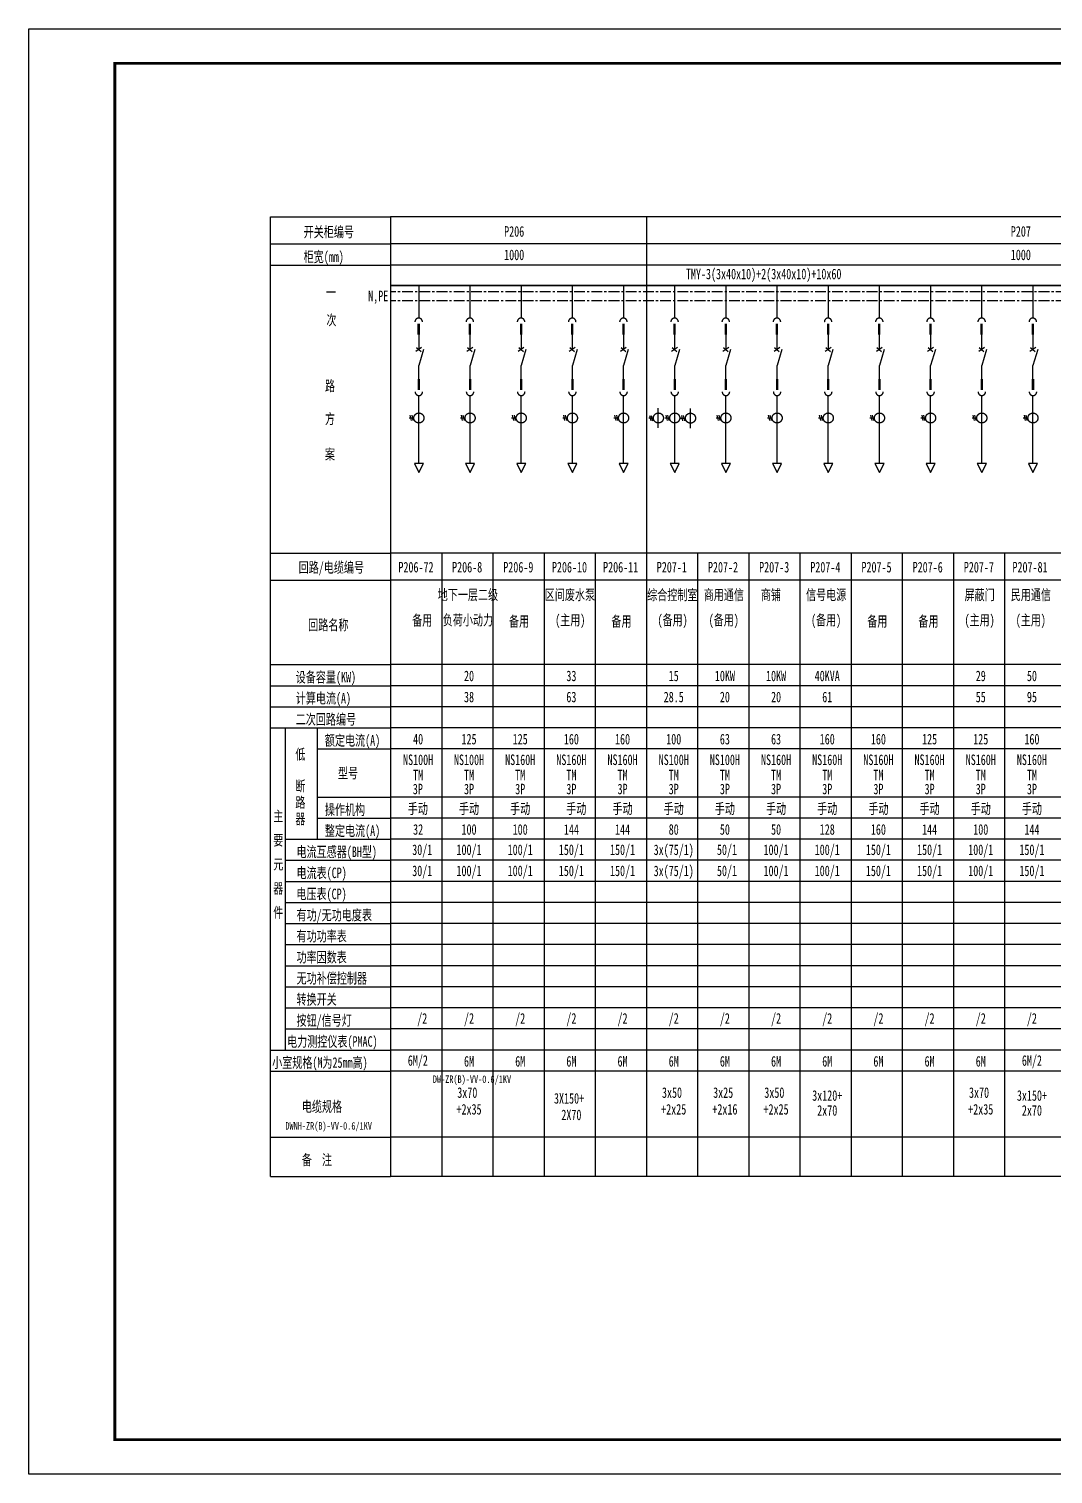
# Model space of a CAD drawing. Extents: x 681682 to 721130, y -39029 to -17097.
# Drawn here: x 697370 to 709279, y -39029 to -22229 of the extents above; entities that cross this region are included whole.
import ezdxf
from ezdxf.enums import TextEntityAlignment as Align

# ---------------------------------------------------------------- set-up
doc = ezdxf.new("R2010")
doc.units = 0
doc.header["$LTSCALE"] = 100
doc.header["$MEASUREMENT"] = 0
doc.linetypes.add('ACAD_ISO03W100', pattern=[30, 12, -18])
doc.linetypes.add('CENTER', pattern=[2, 1.25, -0.25, 0.25, -0.25])
doc.layers.get('0').update_dxf_attribs({"color": 3, "linetype": 'CONTINUOUS'})
for name, color, linetype in [('01', 7, 'CONTINUOUS'), ('02', 1, 'CONTINUOUS'), ('1', 7, 'ACAD_ISO03W100'), ('11', 1, 'CONTINUOUS'), ('图框', 4, 'CONTINUOUS')]:
    doc.layers.add(name, color=color, linetype=linetype)
doc.styles.add('WEN', font='', dxfattribs={"width": 0.7})
doc.styles.get('WEN').set_extended_font_data('SimSun')

msp = doc.modelspace()

# ---------------------------------------------------------------- linework, layer by layer
at = {"const_width": 18.3, "elevation": -732}
msp.add_lwpolyline([(718236, -25213), (701576, -25213)], dxfattribs=at)
at = {"layer": '01'}
for p, q in [((700179, -24414), (701576, -24414)), ((700179, -35569), (700179, -24414)), ((701576, -24414), (701576, -35569)), ((718236, -24414), (701576, -24414)), ((701576, -24414), (701576, -35569)), ((704551, -24414), (704551, -35569)), ((700179, -35569), (701576, -35569)), ((718236, -35569), (701576, -35569))]:
    msp.add_line(p, q, dxfattribs=at)
at = {"layer": '01', "color": 3, "linetype": 'CENTER'}
for p, q in [((718236, -25286), (701576, -25286)), ((718236, -25391), (701576, -25391))]:
    msp.add_line(p, q, dxfattribs=at)
at = {"layer": '02'}
for p, q in [((700179, -24729), (701576, -24729)), ((718236, -24729), (701576, -24729)), ((700179, -24974), (701576, -24974)), ((718236, -24974), (701576, -24974)), ((700179, -28324), (701576, -28324)), ((718236, -28324), (701576, -28324)), ((702171, -28324), (702171, -35569)), ((702766, -28324), (702766, -35569)), ((703361, -28324), (703361, -35569)), ((703956, -28324), (703956, -35569)), ((705146, -28324), (705146, -35569)), ((705741, -28324), (705741, -35569)), ((706336, -28324), (706336, -35569)), ((706931, -28324), (706931, -35569)), ((707526, -28324), (707526, -35569)), ((708121, -28324), (708121, -35569)), ((708716, -28324), (708716, -35569)), ((700179, -28639), (701576, -28639)), ((718236, -28639), (701576, -28639)), ((700179, -29619), (701576, -29619)), ((718236, -29619), (701576, -29619)), ((700179, -29864), (701576, -29864)), ((718236, -29864), (701576, -29864)), ((700179, -30109), (701576, -30109)), ((718236, -30109), (701576, -30109)), ((700179, -30354), (701576, -30354)), ((718236, -30354), (701576, -30354)), ((700721, -30599), (701576, -30599)), ((718236, -30599), (701576, -30599)), ((700721, -31159), (701576, -31159)), ((718236, -31159), (701576, -31159)), ((700721, -31404), (701576, -31404)), ((718236, -31404), (701576, -31404)), ((700354, -31649), (701576, -31649)), ((718236, -31649), (701576, -31649)), ((700354, -31894), (701576, -31894)), ((718236, -31894), (701576, -31894)), ((700354, -32139), (701576, -32139)), ((718236, -32139), (701576, -32139)), ((700354, -32384), (701576, -32384)), ((718236, -32384), (701576, -32384)), ((700354, -32629), (701576, -32629)), ((718236, -32629), (701576, -32629)), ((700354, -32874), (701576, -32874)), ((718236, -32874), (701576, -32874)), ((700354, -33119), (701576, -33119)), ((718236, -33119), (701576, -33119)), ((700354, -33364), (701576, -33364)), ((718236, -33364), (701576, -33364)), ((700354, -33609), (701576, -33609)), ((718236, -33609), (701576, -33609)), ((700354, -33854), (701576, -33854)), ((718236, -33854), (701576, -33854)), ((700179, -34099), (701576, -34099)), ((718236, -34099), (701576, -34099)), ((700179, -34344), (701576, -34344)), ((718236, -34344), (701576, -34344)), ((700179, -35114), (701576, -35114)), ((718236, -35114), (701576, -35114))]:
    msp.add_line(p, q, dxfattribs=at)
at = {"layer": '1'}
for p, q in [((701903, -25219, -898), (701903, -25592, -898)), ((702498, -25219, -898), (702498, -25592, -898)), ((703093, -25219, -898), (703093, -25592, -898)), ((703688, -25219, -898), (703688, -25592, -898)), ((704283, -25219, -898), (704283, -25592, -898)), ((704878, -25219, -898), (704878, -25592, -898)), ((705473, -25219, -898), (705473, -25592, -898)), ((706068, -25219, -898), (706068, -25592, -898)), ((706663, -25219, -898), (706663, -25592, -898)), ((707258, -25219, -898), (707258, -25592, -898)), ((707853, -25219, -898), (707853, -25592, -898)), ((708448, -25219, -898), (708448, -25592, -898)), ((709043, -25219, -898), (709043, -25592, -898)), ((701903, -25657, -898), (701903, -25767, -898)), ((702498, -25657, -898), (702498, -25767, -898)), ((703093, -25657, -898), (703093, -25767, -898)), ((703688, -25657, -898), (703688, -25767, -898)), ((704283, -25657, -898), (704283, -25767, -898)), ((704878, -25657, -898), (704878, -25767, -898)), ((705473, -25657, -898), (705473, -25767, -898)), ((706068, -25657, -898), (706068, -25767, -898)), ((706663, -25657, -898), (706663, -25767, -898)), ((707258, -25657, -898), (707258, -25767, -898)), ((707853, -25657, -898), (707853, -25767, -898)), ((708448, -25657, -898), (708448, -25767, -898)), ((709043, -25657, -898), (709043, -25767, -898)), ((701903, -25708, -898), (701903, -25955, -898)), ((701903, -25708, -898), (701903, -25955, -898)), ((702498, -25708, -898), (702498, -25955, -898)), ((702498, -25708, -898), (702498, -25955, -898)), ((703093, -25708, -898), (703093, -25955, -898)), ((703093, -25708, -898), (703093, -25955, -898)), ((703688, -25708, -898), (703688, -25955, -898)), ((703688, -25708, -898), (703688, -25955, -898)), ((704283, -25708, -898), (704283, -25955, -898)), ((704283, -25708, -898), (704283, -25955, -898)), ((704878, -25708, -898), (704878, -25955, -898)), ((704878, -25708, -898), (704878, -25955, -898)), ((705473, -25708, -898), (705473, -25955, -898)), ((705473, -25708, -898), (705473, -25955, -898)), ((706068, -25708, -898), (706068, -25955, -898)), ((706068, -25708, -898), (706068, -25955, -898)), ((706663, -25708, -898), (706663, -25955, -898)), ((706663, -25708, -898), (706663, -25955, -898)), ((707258, -25708, -898), (707258, -25955, -898)), ((707258, -25708, -898), (707258, -25955, -898)), ((707853, -25708, -898), (707853, -25955, -898)), ((707853, -25708, -898), (707853, -25955, -898)), ((708448, -25708, -898), (708448, -25955, -898)), ((708448, -25708, -898), (708448, -25955, -898)), ((709043, -25708, -898), (709043, -25955, -898)), ((709043, -25708, -898), (709043, -25955, -898)), ((701937, -25932, -898), (701869, -25979, -898)), ((701876, -25932, -898), (701930, -25979, -898)), ((701960, -25954, -898), (701905, -26140, -898)), ((702532, -25932, -898), (702464, -25979, -898)), ((702471, -25932, -898), (702525, -25979, -898)), ((702555, -25954, -898), (702500, -26140, -898)), ((703127, -25932, -898), (703059, -25979, -898)), ((703066, -25932, -898), (703120, -25979, -898)), ((703150, -25954, -898), (703095, -26140, -898)), ((703722, -25932, -898), (703654, -25979, -898)), ((703661, -25932, -898), (703715, -25979, -898)), ((703745, -25954, -898), (703690, -26140, -898)), ((704317, -25932, -898), (704249, -25979, -898)), ((704256, -25932, -898), (704310, -25979, -898)), ((704340, -25954, -898), (704285, -26140, -898)), ((704912, -25932, -898), (704844, -25979, -898)), ((704851, -25932, -898), (704905, -25979, -898)), ((704935, -25954, -898), (704880, -26140, -898)), ((705507, -25932, -898), (705439, -25979, -898)), ((705446, -25932, -898), (705500, -25979, -898)), ((705530, -25954, -898), (705475, -26140, -898)), ((706102, -25932, -898), (706034, -25979, -898)), ((706041, -25932, -898), (706095, -25979, -898)), ((706125, -25954, -898), (706070, -26140, -898)), ((706697, -25932, -898), (706629, -25979, -898)), ((706636, -25932, -898), (706690, -25979, -898)), ((706720, -25954, -898), (706665, -26140, -898)), ((707292, -25932, -898), (707224, -25979, -898)), ((707231, -25932, -898), (707285, -25979, -898)), ((707315, -25954, -898), (707260, -26140, -898)), ((707887, -25932, -898), (707819, -25979, -898)), ((707826, -25932, -898), (707880, -25979, -898)), ((707910, -25954, -898), (707855, -26140, -898)), ((708482, -25932, -898), (708414, -25979, -898)), ((708421, -25932, -898), (708475, -25979, -898)), ((708505, -25954, -898), (708450, -26140, -898)), ((709077, -25932, -898), (709009, -25979, -898)), ((709016, -25932, -898), (709070, -25979, -898)), ((709100, -25954, -898), (709045, -26140, -898)), ((701905, -26404, -898), (701905, -26140, -898)), ((702500, -26404, -898), (702500, -26140, -898)), ((703095, -26404, -898), (703095, -26140, -898)), ((703690, -26404, -898), (703690, -26140, -898)), ((704285, -26404, -898), (704285, -26140, -898)), ((704880, -26404, -898), (704880, -26140, -898)), ((705475, -26404, -898), (705475, -26140, -898)), ((706070, -26404, -898), (706070, -26140, -898)), ((706665, -26404, -898), (706665, -26140, -898)), ((707260, -26404, -898), (707260, -26140, -898)), ((707855, -26404, -898), (707855, -26140, -898)), ((708450, -26404, -898), (708450, -26140, -898)), ((709045, -26404, -898), (709045, -26140, -898)), ((701905, -26425, -898), (701905, -26315, -898)), ((702500, -26425, -898), (702500, -26315, -898)), ((703095, -26425, -898), (703095, -26315, -898)), ((703690, -26425, -898), (703690, -26315, -898)), ((704285, -26425, -898), (704285, -26315, -898)), ((704880, -26425, -898), (704880, -26315, -898)), ((705475, -26425, -898), (705475, -26315, -898)), ((706070, -26425, -898), (706070, -26315, -898)), ((706665, -26425, -898), (706665, -26315, -898)), ((707260, -26425, -898), (707260, -26315, -898)), ((707855, -26425, -898), (707855, -26315, -898)), ((708450, -26425, -898), (708450, -26315, -898)), ((709045, -26425, -898), (709045, -26315, -898)), ((701905, -27281, -898), (701905, -26490, -898)), ((702500, -27281, -898), (702500, -26490, -898)), ((703095, -27281, -898), (703095, -26490, -898)), ((703690, -27281, -898), (703690, -26490, -898)), ((704285, -27281, -898), (704285, -26490, -898)), ((704880, -27281, -898), (704880, -26490, -898)), ((705475, -27281, -898), (705475, -26490, -898)), ((706070, -27281, -898), (706070, -26490, -898)), ((706665, -27281, -898), (706665, -26490, -898)), ((707260, -27281, -898), (707260, -26490, -898)), ((707855, -27281, -898), (707855, -26490, -898)), ((708450, -27281, -898), (708450, -26490, -898)), ((709045, -27281, -898), (709045, -26490, -898)), ((704688, -26868, -898), (704688, -26638, -898)), ((705063, -26871, -898), (705063, -26640, -898)), ((701792, -26750, -898), (701847, -26750, -898)), ((701801, -26721, -898), (701815, -26781, -898)), ((701822, -26721, -898), (701835, -26781, -898)), ((702387, -26750, -898), (702442, -26750, -898)), ((702396, -26721, -898), (702410, -26781, -898)), ((702417, -26721, -898), (702430, -26781, -898)), ((702982, -26750, -898), (703037, -26750, -898)), ((702991, -26721, -898), (703005, -26781, -898)), ((703012, -26721, -898), (703025, -26781, -898)), ((703577, -26750, -898), (703632, -26750, -898)), ((703586, -26721, -898), (703600, -26781, -898)), ((703607, -26721, -898), (703620, -26781, -898)), ((704172, -26750, -898), (704227, -26750, -898)), ((704181, -26721, -898), (704195, -26781, -898)), ((704202, -26721, -898), (704215, -26781, -898)), ((704577, -26752, -898), (704632, -26752, -898)), ((704586, -26723, -898), (704600, -26783, -898)), ((704607, -26723, -898), (704620, -26783, -898)), ((704607, -26725, -898), (704620, -26784, -898)), ((704767, -26750, -898), (704822, -26750, -898)), ((704776, -26721, -898), (704790, -26781, -898)), ((704797, -26721, -898), (704810, -26781, -898)), ((704950, -26753, -898), (705004, -26753, -898)), ((704959, -26724, -898), (704972, -26784, -898)), ((704979, -26724, -898), (704993, -26784, -898)), ((705362, -26750, -898), (705417, -26750, -898)), ((705371, -26721, -898), (705385, -26781, -898)), ((705392, -26721, -898), (705405, -26781, -898)), ((705957, -26750, -898), (706012, -26750, -898)), ((705966, -26721, -898), (705980, -26781, -898)), ((705987, -26721, -898), (706000, -26781, -898)), ((706552, -26750, -898), (706607, -26750, -898)), ((706561, -26721, -898), (706575, -26781, -898)), ((706582, -26721, -898), (706595, -26781, -898)), ((707147, -26750, -898), (707202, -26750, -898)), ((707156, -26721, -898), (707170, -26781, -898)), ((707177, -26721, -898), (707190, -26781, -898)), ((707742, -26750, -898), (707797, -26750, -898)), ((707751, -26721, -898), (707765, -26781, -898)), ((707772, -26721, -898), (707785, -26781, -898)), ((708337, -26750, -898), (708392, -26750, -898)), ((708346, -26721, -898), (708360, -26781, -898)), ((708367, -26721, -898), (708380, -26781, -898)), ((708932, -26750, -898), (708987, -26750, -898)), ((708941, -26721, -898), (708955, -26781, -898)), ((708962, -26721, -898), (708975, -26781, -898)), ((701853, -27281, -898), (701905, -27385, -898)), ((701958, -27281, -898), (701853, -27281, -898)), ((701905, -27385, -898), (701958, -27281, -898)), ((702553, -27281, -898), (702448, -27281, -898)), ((702448, -27281, -898), (702500, -27385, -898)), ((702500, -27385, -898), (702553, -27281, -898)), ((703148, -27281, -898), (703043, -27281, -898)), ((703043, -27281, -898), (703095, -27385, -898)), ((703095, -27385, -898), (703148, -27281, -898)), ((703638, -27281, -898), (703690, -27385, -898)), ((703743, -27281, -898), (703638, -27281, -898)), ((703690, -27385, -898), (703743, -27281, -898)), ((704233, -27281, -898), (704285, -27385, -898)), ((704338, -27281, -898), (704233, -27281, -898)), ((704285, -27385, -898), (704338, -27281, -898)), ((704933, -27281, -898), (704828, -27281, -898)), ((704828, -27281, -898), (704880, -27385, -898)), ((704880, -27385, -898), (704933, -27281, -898)), ((705423, -27281, -898), (705475, -27385, -898)), ((705528, -27281, -898), (705423, -27281, -898)), ((705475, -27385, -898), (705528, -27281, -898)), ((706123, -27281, -898), (706018, -27281, -898)), ((706018, -27281, -898), (706070, -27385, -898)), ((706070, -27385, -898), (706123, -27281, -898)), ((706718, -27281, -898), (706613, -27281, -898)), ((706613, -27281, -898), (706665, -27385, -898)), ((706665, -27385, -898), (706718, -27281, -898)), ((707313, -27281, -898), (707208, -27281, -898)), ((707208, -27281, -898), (707260, -27385, -898)), ((707260, -27385, -898), (707313, -27281, -898)), ((707908, -27281, -898), (707803, -27281, -898)), ((707803, -27281, -898), (707855, -27385, -898)), ((707855, -27385, -898), (707908, -27281, -898)), ((708503, -27281, -898), (708398, -27281, -898)), ((708398, -27281, -898), (708450, -27385, -898)), ((708450, -27385, -898), (708503, -27281, -898)), ((709098, -27281, -898), (708993, -27281, -898)), ((708993, -27281, -898), (709045, -27385, -898)), ((709045, -27385, -898), (709098, -27281, -898))]:
    msp.add_line(p, q, dxfattribs=at)
at = {"layer": '1', "const_width": 28.3, "elevation": -898}
for points in [[(701903, -25657), (701903, -25783)], [(702498, -25657), (702498, -25783)], [(703093, -25657), (703093, -25783)], [(703688, -25657), (703688, -25783)], [(704283, -25657), (704283, -25783)], [(704878, -25657), (704878, -25783)], [(705473, -25657), (705473, -25783)], [(706068, -25657), (706068, -25783)], [(706663, -25657), (706663, -25783)], [(707258, -25657), (707258, -25783)], [(707853, -25657), (707853, -25783)], [(708448, -25657), (708448, -25783)], [(709043, -25657), (709043, -25783)], [(701905, -26299), (701905, -26425)], [(702500, -26299), (702500, -26425)], [(703095, -26299), (703095, -26425)], [(703690, -26299), (703690, -26425)], [(704285, -26299), (704285, -26425)], [(704880, -26299), (704880, -26425)], [(705475, -26299), (705475, -26425)], [(706070, -26299), (706070, -26425)], [(706665, -26299), (706665, -26425)], [(707260, -26299), (707260, -26425)], [(707855, -26299), (707855, -26425)], [(708450, -26299), (708450, -26425)], [(709045, -26299), (709045, -26425)]]:
    msp.add_lwpolyline(points, dxfattribs=at)
at = {"layer": '1'}
for centre in [(701905, -26752, -898), (702500, -26752, -898), (703095, -26752, -898), (703690, -26752, -898), (704285, -26752, -898), (704690, -26752, -898), (704880, -26752, -898), (705063, -26754, -898), (705475, -26752, -898), (706070, -26752, -898), (706665, -26752, -898), (707260, -26752, -898), (707855, -26752, -898), (708450, -26752, -898), (709045, -26752, -898)]:
    msp.add_circle(centre, 58.2, dxfattribs=at)
for centre, start, end in [((701903, -25635, -898), 0, 180), ((702498, -25635, -898), 0, 180), ((703093, -25635, -898), 0, 180), ((703688, -25635, -898), 0, 180), ((704283, -25635, -898), 0, 180), ((704878, -25635, -898), 0, 180), ((705473, -25635, -898), 0, 180), ((706068, -25635, -898), 0, 180), ((706663, -25635, -898), 0, 180), ((707258, -25635, -898), 0, 180), ((707853, -25635, -898), 0, 180), ((708448, -25635, -898), 0, 180), ((709043, -25635, -898), 0, 180), ((701905, -26447, -898), 180, 0), ((702500, -26447, -898), 180, 0), ((703095, -26447, -898), 180, 0), ((703690, -26447, -898), 180, 0), ((704285, -26447, -898), 180, 0), ((704880, -26447, -898), 180, 0), ((705475, -26447, -898), 180, 0), ((706070, -26447, -898), 180, 0), ((706665, -26447, -898), 180, 0), ((707260, -26447, -898), 180, 0), ((707855, -26447, -898), 180, 0), ((708450, -26447, -898), 180, 0), ((709045, -26447, -898), 180, 0)]:
    msp.add_arc(centre, 43.8, start, end, dxfattribs=at)
at = {"layer": '11'}
for p, q in [((700354, -34099), (700354, -30354)), ((700721, -30354), (700721, -31649))]:
    msp.add_line(p, q, dxfattribs=at)
at = {"layer": '图框'}
msp.add_lwpolyline([(697370, -22229), (721130, -22229), (721130, -39029), (697370, -39029)], close=True, dxfattribs=at)
at = {"layer": '图框', "const_width": 32}
msp.add_lwpolyline([(698370, -22629), (720730, -22629), (720730, -38629), (698370, -38629)], close=True, dxfattribs=at)

# ---------------------------------------------------------------- texts
at = {"layer": '11', "style": 'WEN', "width": 0.7}
for s, height, p in [('开关柜编号', 122.5, (700565, -24650)), ('柜宽(mm)', 122.5, (700565, -24939)), ('一', 122, (700825, -25353)), ('次', 122, (700830, -25674)), ('路', 122, (700813, -26439)), ('方', 122, (700813, -26822)), ('案', 122, (700813, -27234)), ('回路/电缆编号', 122.5, (700507, -28550)), ('回路名称', 122.5, (700618, -29219)), ('设备容量(KW)', 122.5, (700473, -29826)), ('计算电流(A)', 122.5, (700473, -30071)), ('二次回路编号', 122.5, (700473, -30316)), ('额定电流(A)', 122.5, (700812, -30561)), ('低', 122, (700469, -30722)), ('型号', 122.5, (700964, -30941)), ('断', 122, (700469, -31092)), ('路', 122, (700469, -31282)), ('操作机构', 122.5, (700812, -31366)), ('主', 122, (700212, -31441)), ('器', 122, (700469, -31473)), ('整定电流(A)', 122.5, (700812, -31611)), ('要', 122, (700212, -31721)), ('电流互感器(BH型)', 122.5, (700482, -31856)), ('元', 122, (700212, -32001)), ('电流表(CP)', 122.5, (700482, -32101)), ('器', 122, (700212, -32281)), ('电压表(CP)', 122.5, (700481, -32346)), ('件', 122, (700212, -32561)), ('有功/无功电度表', 122.5, (700482, -32591)), ('有功功率表', 122.5, (700482, -32836)), ('功率因数表', 122.5, (700482, -33081)), ('无功补偿控制器', 122.5, (700483, -33326)), ('转换开关', 122.5, (700482, -33571)), ('按钮/信号灯', 122.5, (700482, -33816)), ('电力测控仪表(PMAC)', 122.5, (700373, -34061)), ('小室规格(M为25mm高)', 122.5, (700199, -34306)), ('电缆规格', 122.5, (700544, -34817)), ('备  注', 122.5, (700544, -35437))]:
    msp.add_text(s, height=height, dxfattribs=at).set_placement(p)
for s, height, p in [('P206', 122.5, (703013, -24584)), ('P207', 122.5, (708904, -24584)), ('1000', 122.5, (703013, -24856)), ('1000', 122.5, (708904, -24856)), ('TMY-3(3x40x10)+2(3x40x10)+10x60', 122.5, (705914, -25087)), ('N,PE', 122.5, (701432, -25349)), ('P206-72', 122.5, (701871, -28487)), ('P206-8', 122.5, (702466, -28487)), ('P206-9', 122.5, (703061, -28487)), ('P206-10', 122.5, (703656, -28487)), ('P206-11', 122.5, (704251, -28487)), ('P207-1', 122.5, (704846, -28487)), ('P207-2', 122.5, (705441, -28487)), ('P207-3', 122.5, (706036, -28487)), ('P207-4', 122.5, (706631, -28487)), ('P207-5', 122.5, (707226, -28487)), ('P207-6', 122.5, (707821, -28487)), ('P207-7', 122.5, (708416, -28487)), ('P207-81', 122.5, (709011, -28487)), ('地下一层二级', 122.5, (702475, -28805)), ('区间废水泵', 122.5, (703661, -28805)), ('综合控制室', 122.5, (704852, -28805)), ('商用通信', 122.5, (705450, -28805)), ('商铺', 122.5, (705997, -28805)), ('信号电源', 122.5, (706640, -28805)), ('屏蔽门', 122.5, (708425, -28805)), ('民用通信', 122.5, (709020, -28805)), ('备用', 122.5, (701944, -29101)), ('负荷小动力', 122.5, (702475, -29099)), ('备用', 122.5, (703070, -29113)), ('(主用)', 122.5, (703665, -29108)), ('备用', 122.5, (704260, -29113)), ('(备用)', 122.5, (704855, -29108)), ('(备用)', 122.5, (705450, -29108)), ('(备用)', 122.5, (706640, -29108)), ('备用', 122.5, (707235, -29113)), ('备用', 122.5, (707830, -29113)), ('(主用)', 122.5, (708425, -29108)), ('(主用)', 122.5, (709020, -29108)), ('20', 122.5, (702488, -29751)), ('33', 122.5, (703678, -29751)), ('15', 122.5, (704868, -29751)), ('10KW', 122.5, (705463, -29751)), ('10KW', 122.5, (706058, -29751)), ('40KVA', 122.5, (706653, -29751)), ('29', 122.5, (708438, -29751)), ('50', 122.5, (709033, -29751)), ('38', 122.5, (702488, -29996)), ('63', 122.5, (703678, -29996)), ('28.5', 122.5, (704868, -29996)), ('20', 122.5, (705463, -29996)), ('20', 122.5, (706058, -29996)), ('61', 122.5, (706653, -29996)), ('55', 122.5, (708438, -29996)), ('95', 122.5, (709033, -29996)), ('40', 122.5, (701896, -30486)), ('125', 122.5, (702488, -30486)), ('125', 122.5, (703083, -30486)), ('160', 122.5, (703678, -30486)), ('160', 122.5, (704273, -30486)), ('100', 122.5, (704868, -30486)), ('63', 122.5, (705463, -30486)), ('63', 122.5, (706058, -30486)), ('160', 122.5, (706653, -30486)), ('160', 122.5, (707248, -30486)), ('125', 122.5, (707843, -30486)), ('125', 122.5, (708438, -30486)), ('160', 122.5, (709033, -30486)), ('NS100H', 122.5, (701896, -30725)), ('NS100H', 122.5, (702488, -30725)), ('NS160H', 122.5, (703083, -30725)), ('NS160H', 122.5, (703678, -30725)), ('NS160H', 122.5, (704273, -30725)), ('NS100H', 122.5, (704868, -30725)), ('NS100H', 122.5, (705463, -30725)), ('NS160H', 122.5, (706058, -30725)), ('NS160H', 122.5, (706653, -30725)), ('NS160H', 122.5, (707248, -30725)), ('NS160H', 122.5, (707843, -30725)), ('NS160H', 122.5, (708438, -30725)), ('NS160H', 122.5, (709033, -30725)), ('TM', 122.5, (701896, -30902)), ('TM', 122.5, (702488, -30902)), ('TM', 122.5, (703083, -30902)), ('TM', 122.5, (703678, -30902)), ('TM', 122.5, (704273, -30902)), ('TM', 122.5, (704868, -30902)), ('TM', 122.5, (705463, -30902)), ('TM', 122.5, (706058, -30902)), ('TM', 122.5, (706653, -30902)), ('TM', 122.5, (707248, -30902)), ('TM', 122.5, (707843, -30902)), ('TM', 122.5, (708438, -30902)), ('TM', 122.5, (709033, -30902)), ('3P', 122.5, (701893, -31066)), ('3P', 122.5, (702488, -31066)), ('3P', 122.5, (703083, -31066)), ('3P', 122.5, (703678, -31066)), ('3P', 122.5, (704273, -31066)), ('3P', 122.5, (704868, -31066)), ('3P', 122.5, (705463, -31066)), ('3P', 122.5, (706058, -31066)), ('3P', 122.5, (706653, -31066)), ('3P', 122.5, (707248, -31066)), ('3P', 122.5, (707843, -31066)), ('3P', 122.5, (708438, -31066)), ('3P', 122.5, (709033, -31066)), ('手动', 122.5, (701893, -31291)), ('手动', 122.5, (702488, -31291)), ('手动', 122.5, (703083, -31291)), ('手动', 122.5, (703735, -31291)), ('手动', 122.5, (704273, -31291)), ('手动', 122.5, (704868, -31291)), ('手动', 122.5, (705463, -31291)), ('手动', 122.5, (706058, -31291)), ('手动', 122.5, (706653, -31291)), ('手动', 122.5, (707248, -31291)), ('手动', 122.5, (707843, -31291)), ('手动', 122.5, (708438, -31291)), ('手动', 122.5, (709033, -31291)), ('32', 122.5, (701896, -31536)), ('100', 122.5, (702488, -31536)), ('100', 122.5, (703083, -31536)), ('144', 122.5, (703678, -31536)), ('144', 122.5, (704273, -31536)), ('80', 122.5, (704868, -31536)), ('50', 122.5, (705463, -31536)), ('128', 122.5, (706653, -31536)), ('160', 122.5, (707248, -31536)), ('144', 122.5, (707843, -31536)), ('100', 122.5, (708438, -31536)), ('144', 122.5, (709033, -31536)), ('30/1', 122.5, (701944, -31781)), ('100/1', 122.5, (702488, -31781)), ('100/1', 122.5, (703083, -31781)), ('150/1', 122.5, (703678, -31781)), ('150/1', 122.5, (704273, -31781)), ('3x(75/1)', 122.5, (704868, -31781)), ('50/1', 122.5, (705487, -31781)), ('100/1', 122.5, (706058, -31781)), ('100/1', 122.5, (706653, -31781)), ('150/1', 122.5, (707248, -31781)), ('150/1', 122.5, (707843, -31781)), ('100/1', 122.5, (708438, -31781)), ('150/1', 122.5, (709033, -31781)), ('30/1', 122.5, (701944, -32026)), ('100/1', 122.5, (702488, -32026)), ('100/1', 122.5, (703083, -32026)), ('150/1', 122.5, (703678, -32026)), ('150/1', 122.5, (704273, -32026)), ('3x(75/1)', 122.5, (704868, -32026)), ('50/1', 122.5, (705487, -32026)), ('100/1', 122.5, (706058, -32026)), ('100/1', 122.5, (706653, -32026)), ('150/1', 122.5, (707248, -32026)), ('150/1', 122.5, (707843, -32026)), ('100/1', 122.5, (708438, -32026)), ('150/1', 122.5, (709033, -32026)), ('/2', 122.5, (701944, -33741)), ('/2', 122.5, (702488, -33741)), ('/2', 122.5, (703083, -33741)), ('/2', 122.5, (703678, -33741)), ('/2', 122.5, (704273, -33741)), ('/2', 122.5, (704868, -33741)), ('/2', 122.5, (705463, -33741)), ('/2', 122.5, (706058, -33741)), ('/2', 122.5, (706653, -33741)), ('/2', 122.5, (707248, -33741)), ('/2', 122.5, (707843, -33741)), ('/2', 122.5, (708438, -33741)), ('/2', 122.5, (709033, -33741)), ('6M/2', 122.5, (701893, -34231)), ('6M', 122.5, (702488, -34231)), ('6M', 122.5, (703083, -34231)), ('6M', 122.5, (703678, -34231)), ('6M', 122.5, (704273, -34231)), ('6M', 122.5, (704868, -34231)), ('6M', 122.5, (705463, -34231)), ('6M', 122.5, (706058, -34231)), ('6M', 122.5, (706653, -34231)), ('6M', 122.5, (707248, -34231)), ('6M', 122.5, (707843, -34231)), ('6M', 122.5, (708438, -34231)), ('6M/2', 122.5, (709033, -34231)), ('DW-ZR(B)-VV-0.6/1KV', 87.5, (702522, -34445)), ('3x70', 122.5, (702468, -34595)), ('3X150+', 122.5, (703651, -34662)), ('3x50', 122.5, (704848, -34595)), ('3x25', 122.5, (705443, -34595)), ('3x50', 122.5, (706038, -34595)), ('3x120+', 122.5, (706653, -34629)), ('3x70', 122.5, (708418, -34595)), ('3x150+', 122.5, (709033, -34629)), ('+2x35', 122.5, (702488, -34789)), ('+2x25', 122.5, (704868, -34789)), ('+2x16', 122.5, (705463, -34789)), ('+2x25', 122.5, (706058, -34789)), ('2x70', 122.5, (706653, -34802)), ('+2x35', 122.5, (708438, -34789)), ('2x70', 122.5, (709033, -34802)), ('DWNH-ZR(B)-VV-0.6/1KV', 87.5, (700856, -34988)), ('2X70', 122.5, (703678, -34854))]:
    msp.add_text(s, height=height, dxfattribs=at).set_placement(p, align=Align.MIDDLE)
at = {"layer": '11', "color": 2, "style": 'WEN', "width": 0.7}
msp.add_text('50', height=122.5, dxfattribs=at).set_placement((706058, -31536), align=Align.MIDDLE)

doc.saveas('drawing.dxf')
